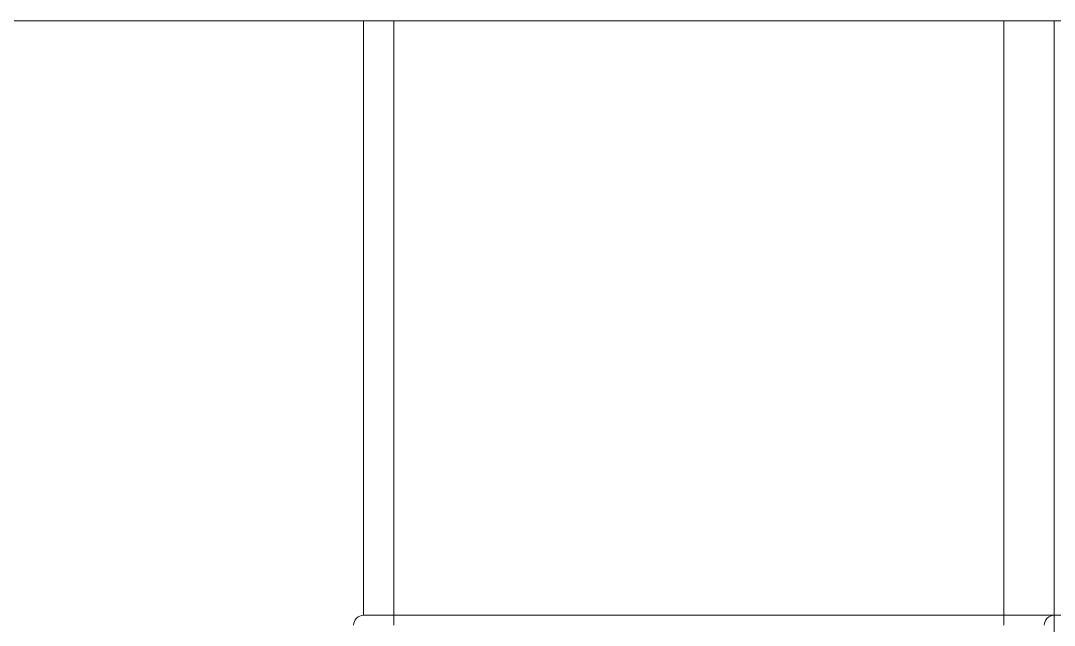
# Model space of a CAD drawing. Header units: millimetres. Extents: x 409 to 1151, y 1574 to 2099.
# Drawn here: x 633 to 684.7, y 1961.6 to 1991.8 of the extents above; entities that cross this region are included whole.
import ezdxf

# ---------------------------------------------------------------- set-up
doc = ezdxf.new("R2010")
doc.units = ezdxf.units.MM
doc.layers.add('core', color=7, linetype='Continuous', lineweight=20)

msp = doc.modelspace()

# ---------------------------------------------------------------- linework, layer by layer
at = {"layer": 'core', "linetype": 'Continuous'}
for p, q in [((650.17, 1991.786), (615.841, 1991.786)), ((651.683, 1991.786), (650.17, 1991.786)), ((650.17, 1962.056), (650.17, 1991.786)), ((651.683, 1991.786), (651.683, 1962.056)), ((682.215, 1991.786), (651.683, 1991.786)), ((682.215, 1991.786), (682.215, 1962.056)), ((684.738, 1991.786), (682.215, 1991.786)), ((684.738, 1991.786), (684.738, 1962.056)), ((684.738, 1991.786), (748.005, 1991.786)), ((684.738, 1991.786), (684.738, 1962.056)), ((651.683, 1962.056), (650.17, 1962.056)), ((682.215, 1962.056), (651.683, 1962.056)), ((651.683, 1962.056), (651.683, 1961.552)), ((684.738, 1962.056), (682.215, 1962.056)), ((682.215, 1962.056), (682.215, 1961.552)), ((717.773, 1962.056), (684.738, 1962.056)), ((684.738, 1962.056), (684.738, 1957.011))]:
    msp.add_line(p, q, dxfattribs=at)
for centre in [(650.17, 1961.552), (684.738, 1961.552)]:
    msp.add_arc(centre, 0.504, 90, 180, dxfattribs=at)

doc.saveas('drawing.dxf')
